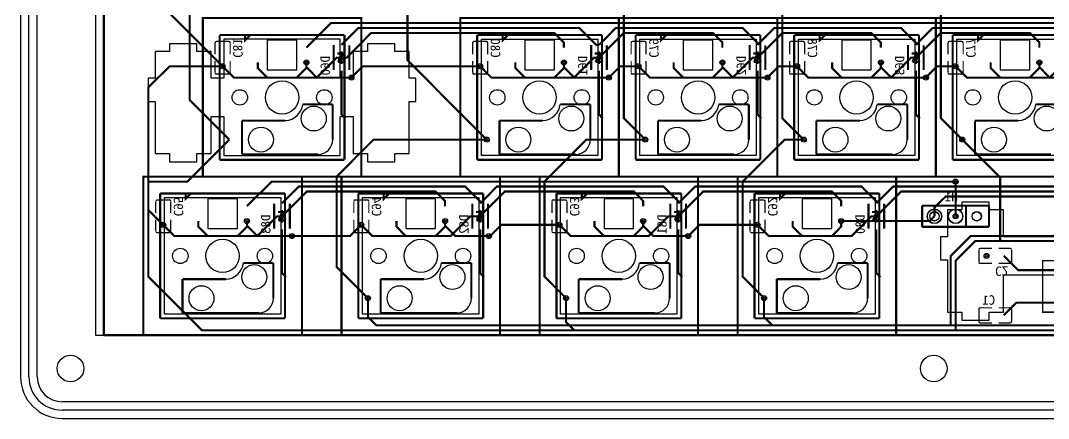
# Model space of a CAD drawing. Extents: x -401 to 1070, y -422 to 1263.
# Drawn here: x -400.8 to -277.2, y 690.7 to 738.5 of the extents above; entities that cross this region are included whole.
import ezdxf

# ---------------------------------------------------------------- set-up
doc = ezdxf.new("R2010")
doc.units = 0
doc.header["$MEASUREMENT"] = 0
for name, color, linetype, true_color in [('BoardOutLine', 6, 'Continuous', 0xff00ff), ('BottomLayer', 5, 'Continuous', 0x0000ff), ('BottomPasteMaskLayer', 7, 'Continuous', 0x800000), ('BottomSilkLayer', 7, 'Continuous', 0x66cc33), ('BottomSolderMaskLayer', 7, 'Continuous', 0xaa00ff), ('Document', 7, 'Continuous', 0xffffff), ('Hole', 7, 'Continuous', 0x222222), ('Multi-Layer', 7, 'Continuous', 0xc0c0c0), ('TopLayer', 1, 'Continuous', 0xff0000), ('TopSilkLayer', 7, 'Continuous', 0xffcc00), ('TopSolderMaskLayer', 7, 'Continuous', 0x800080)]:
    doc.layers.add(name, color=color, linetype=linetype, true_color=true_color)

msp = doc.modelspace()

# ---------------------------------------------------------------- linework, layer by layer
at = {"linetype": 'Continuous'}
for p, q in [((-400.81, 820), (-400.81, 695.69)), ((-400.81, 820), (-400.81, 695.69)), ((-400.81, 820), (-400.81, 695.69)), ((-400.81, 820), (-400.81, 695.69)), ((-400.81, 820), (-400.81, 695.69)), ((-399.81, 695.69), (-399.81, 820)), ((-391.81, 700.7), (-390.81, 700.7)), ((-81, 691.69), (-395.81, 691.69)), ((-395.81, 690.69), (-81, 690.69)), ((-395.81, 690.69), (-81, 690.69)), ((-395.81, 690.69), (-81, 690.69)), ((-395.81, 690.69), (-81, 690.69)), ((-395.81, 690.69), (-81, 690.69))]:
    msp.add_line(p, q, dxfattribs=at)
at = {"color": 0}
for p, q in [((-398.81, 695.69), (-398.81, 820)), ((-390.81, 757.85), (-390.81, 719.75)), ((-390.81, 757.85), (-390.81, 719.75)), ((-390.81, 757.85), (-390.81, 719.75)), ((-379.63, 735.72), (-382.92, 735.72)), ((-382.92, 735.72), (-382.92, 734.8)), ((-379.63, 734.8), (-379.63, 735.72)), ((-376.37, 736.27), (-376.37, 731.57)), ((-362.38, 736.27), (-376.37, 736.27)), ((-362.38, 731.57), (-362.38, 736.27)), ((-355.83, 735.72), (-359.12, 735.72)), ((-359.12, 735.72), (-359.12, 734.8)), ((-355.83, 734.8), (-355.83, 735.72)), ((-345.41, 736.27), (-331.42, 736.27)), ((-345.41, 722.28), (-345.41, 736.27)), ((-331.42, 736.27), (-331.42, 722.28)), ((-326.36, 736.27), (-312.37, 736.27)), ((-326.36, 722.28), (-326.36, 736.27)), ((-312.37, 736.27), (-312.37, 722.28)), ((-307.31, 736.27), (-293.32, 736.27)), ((-307.31, 722.28), (-307.31, 736.27)), ((-293.32, 736.27), (-293.32, 722.28)), ((-288.26, 736.27), (-274.27, 736.27)), ((-288.26, 722.28), (-288.26, 736.27)), ((-382.92, 734.8), (-384.64, 734.8)), ((-384.64, 734.8), (-384.64, 731.57)), ((-377.9, 734.8), (-379.63, 734.8)), ((-377.9, 731.57), (-377.9, 734.8)), ((-359.12, 734.8), (-360.84, 734.8)), ((-360.84, 734.8), (-360.84, 731.57)), ((-354.1, 734.8), (-355.83, 734.8)), ((-354.1, 731.57), (-354.1, 734.8)), ((-384.64, 731.57), (-385.47, 731.57)), ((-385.47, 731.57), (-385.47, 728.78)), ((-376.37, 731.57), (-377.9, 731.57)), ((-360.84, 731.57), (-362.38, 731.57)), ((-353.28, 731.57), (-354.1, 731.57)), ((-353.28, 728.78), (-353.28, 731.57)), ((-385.47, 728.78), (-384.64, 728.78)), ((-384.64, 728.78), (-384.64, 722.51)), ((-354.1, 722.51), (-354.1, 728.78)), ((-354.1, 728.78), (-353.28, 728.78)), ((-377.9, 722.51), (-377.9, 726.98)), ((-377.9, 726.98), (-376.37, 726.98)), ((-376.37, 726.98), (-376.37, 722.28)), ((-362.38, 722.28), (-362.38, 726.98)), ((-362.38, 726.98), (-360.84, 726.98)), ((-360.84, 726.98), (-360.84, 722.51)), ((-384.64, 722.51), (-382.92, 722.51)), ((-382.92, 722.51), (-382.92, 721.53)), ((-379.63, 721.53), (-379.63, 722.51)), ((-379.63, 722.51), (-377.9, 722.51)), ((-376.37, 722.28), (-362.38, 722.28)), ((-360.84, 722.51), (-359.12, 722.51)), ((-359.12, 722.51), (-359.12, 721.53)), ((-355.83, 721.53), (-355.83, 722.51)), ((-355.83, 722.51), (-354.1, 722.51)), ((-331.42, 722.28), (-345.41, 722.28)), ((-312.37, 722.28), (-326.36, 722.28)), ((-293.32, 722.28), (-307.31, 722.28)), ((-274.27, 722.28), (-288.26, 722.28)), ((-382.92, 721.53), (-379.63, 721.53)), ((-359.12, 721.53), (-355.83, 721.53)), ((-390.81, 719.75), (-390.8, 719.75)), ((-390.81, 719.75), (-390.8, 719.75)), ((-390.81, 719.75), (-390.8, 719.75)), ((-390.8, 719.75), (-390.8, 700.7)), ((-390.8, 719.75), (-390.8, 700.7)), ((-390.8, 719.75), (-390.8, 700.7)), ((-383.51, 717.22), (-369.52, 717.22)), ((-383.51, 703.23), (-383.51, 717.22)), ((-369.52, 717.22), (-369.52, 703.23)), ((-359.7, 717.22), (-345.71, 717.22)), ((-359.7, 703.23), (-359.7, 717.22)), ((-345.71, 717.22), (-345.71, 703.23)), ((-335.89, 717.22), (-321.9, 717.22)), ((-335.89, 703.23), (-335.89, 717.22)), ((-321.9, 717.22), (-321.9, 703.23)), ((-312.07, 717.22), (-298.08, 717.22)), ((-312.07, 703.23), (-312.07, 717.22)), ((-298.08, 717.22), (-298.08, 703.23)), ((-284.38, 716.67), (-287.67, 716.67)), ((-287.67, 716.67), (-287.67, 715.75)), ((-284.38, 715.75), (-284.38, 716.67)), ((-287.67, 715.75), (-289.4, 715.75)), ((-289.4, 715.75), (-289.4, 712.52)), ((-282.66, 715.75), (-284.38, 715.75)), ((-282.66, 712.52), (-282.66, 715.75)), ((-289.4, 712.52), (-290.22, 712.52)), ((-290.22, 712.52), (-290.22, 709.73)), ((-250.16, 712.52), (-282.66, 712.52)), ((-290.22, 709.73), (-289.4, 709.73)), ((-289.4, 709.73), (-289.4, 703.46)), ((-282.66, 703.46), (-282.66, 707.93)), ((-282.66, 707.93), (-250.16, 707.93)), ((-369.52, 703.23), (-383.51, 703.23)), ((-345.71, 703.23), (-359.7, 703.23)), ((-321.9, 703.23), (-335.89, 703.23)), ((-298.08, 703.23), (-312.07, 703.23)), ((-289.4, 703.46), (-287.67, 703.46)), ((-287.67, 703.46), (-287.67, 702.48)), ((-284.38, 702.48), (-284.38, 703.46)), ((-284.38, 703.46), (-282.66, 703.46)), ((-287.67, 702.48), (-284.38, 702.48)), ((-390.8, 700.7), (-86, 700.7)), ((-390.8, 700.7), (-86, 700.7)), ((-390.8, 700.7), (-86, 700.7)), ((-81, 692.69), (-395.81, 692.69))]:
    msp.add_line(p, q, dxfattribs=at)
for p, q in [((-391.81, 815), (-391.81, 700.7)), ((-390.81, 700.7), (-86.01, 700.7))]:
    msp.add_line(p, q)
at = {"linetype": 'Continuous'}
for centre in [(-394.81, 696.69), (-394.81, 696.69), (-394.81, 696.69), (-394.81, 696.69), (-394.81, 696.69), (-394.81, 696.69), (-394.81, 696.69), (-291.04, 696.69), (-291.04, 696.69), (-291.04, 696.69), (-291.04, 696.69), (-291.04, 696.69), (-291.04, 696.69), (-291.04, 696.69)]:
    msp.add_circle(centre, 1.6, dxfattribs=at)
for radius in [5, 5, 5, 5, 5, 4, 3]:
    msp.add_arc((-395.81, 695.69), radius, 180, 270, dxfattribs=at)
at = {"layer": 'BoardOutLine', "const_width": 0.254}
for points in [[(-390.8, 815), (-390.8, 815), (-390.8, 700.7)], [(-390.8, 700.7), (-390.8, 700.7), (-86, 700.7)]]:
    msp.add_lwpolyline(points, dxfattribs=at)
at = {"layer": 'BottomLayer', "const_width": 0.254}
for points in [[(-380.49, 743.24), (-380.49, 728.95), (-375.72, 724.19)], [(-366.45, 735.24), (-363.49, 738.2), (-105.64, 738.2), (-105.64, 731.06)], [(-362.23, 735.58), (-360.21, 737.61), (-333.65, 737.61), (-331.63, 735.58), (-331.27, 735.58)], [(-331.27, 735.58), (-329.25, 737.61), (-314.01, 737.61), (-312.22, 735.82), (-312.22, 735.58)], [(-312.22, 735.58), (-310.2, 737.61), (-294.96, 737.61), (-293.17, 735.82), (-293.17, 735.58)], [(-293.17, 735.58), (-291.15, 737.61), (-275.91, 737.61), (-274.12, 735.82), (-274.12, 735.58)], [(-372.29, 733.46), (-372.29, 732.79), (-371.16, 731.65), (-365.21, 731.65), (-362.82, 734.03), (-361.63, 734.03), (-358.66, 737.01), (-336.63, 737.01), (-335.5, 735.87), (-335.5, 735.24)], [(-341.34, 733.46), (-341.34, 732.79), (-340.2, 731.65), (-334.25, 731.65), (-331.87, 734.03), (-331.27, 734.03), (-328.29, 737.01), (-317.58, 737.01), (-316.44, 735.87), (-316.44, 735.24)], [(-322.29, 733.46), (-322.29, 732.79), (-321.15, 731.65), (-315.2, 731.65), (-312.82, 734.03), (-312.22, 734.03), (-309.24, 737.01), (-298.53, 737.01), (-297.39, 735.87), (-297.39, 735.24)], [(-303.24, 733.46), (-303.24, 732.79), (-302.1, 731.65), (-296.15, 731.65), (-293.77, 734.03), (-293.17, 734.03), (-290.19, 737.01), (-279.48, 737.01), (-278.34, 735.87), (-278.34, 735.24)], [(-284.19, 733.46), (-284.19, 732.79), (-283.05, 731.65), (-277.1, 731.65), (-274.72, 734.03), (-274.12, 734.03), (-271.14, 737.01), (-260.43, 737.01), (-259.29, 735.87), (-259.29, 735.24)], [(-345.56, 733), (-359.69, 733), (-361.04, 731.65)], [(-326.51, 733), (-328.73, 733), (-330.08, 731.65)], [(-307.46, 733), (-309.68, 733), (-311.03, 731.65)], [(-288.41, 733), (-290.63, 733), (-291.98, 731.65)], [(-361.75, 726.73), (-362.23, 727.21), (-362.23, 732.48)], [(-330.8, 726.73), (-331.27, 727.21), (-331.27, 732.48)], [(-311.75, 726.73), (-312.22, 727.21), (-312.22, 732.48)], [(-292.69, 726.73), (-293.17, 727.21), (-293.17, 732.48)], [(-375.72, 724.19), (-380.76, 719.15), (-385.45, 719.15), (-385.45, 707.72), (-382.87, 705.14)], [(-373.6, 716.19), (-370.63, 719.15), (-288.41, 719.15)], [(-379.44, 714.41), (-379.44, 713.74), (-378.3, 712.6), (-372.35, 712.6), (-369.97, 714.98), (-369.37, 714.98), (-366.4, 717.96), (-350.92, 717.96), (-349.78, 716.82), (-349.78, 716.19)], [(-369.37, 716.53), (-367.35, 718.56), (-347.35, 718.56), (-345.56, 716.77), (-345.56, 716.53)], [(-355.62, 714.41), (-355.62, 713.74), (-354.49, 712.6), (-349.13, 712.6), (-346.75, 714.98), (-345.56, 714.98), (-342.58, 717.96), (-327.1, 717.96), (-325.97, 716.82), (-325.97, 716.19)], [(-345.56, 716.53), (-343.54, 718.56), (-323.53, 718.56), (-321.75, 716.77), (-321.75, 716.53)], [(-331.81, 714.41), (-331.81, 713.74), (-330.68, 712.6), (-325.32, 712.6), (-322.94, 714.98), (-321.75, 714.98), (-318.77, 717.96), (-303.29, 717.96), (-302.16, 716.82), (-302.16, 716.19)], [(-321.75, 716.53), (-319.72, 718.56), (-299.72, 718.56), (-297.93, 716.77), (-297.93, 716.53)], [(-308, 714.41), (-308, 713.74), (-306.86, 712.6), (-300.91, 712.6), (-298.53, 714.98), (-297.93, 714.98), (-294.96, 717.96), (-241.38, 717.96), (-240.24, 716.82), (-240.24, 716.19)], [(-297.93, 716.53), (-295.91, 718.56), (-237.81, 718.56), (-236.02, 716.77), (-236.02, 716.53)], [(-290.95, 714.98), (-290.95, 716.02), (-289.6, 717.36), (-253.72, 717.36), (-250.31, 713.95)], [(-368.9, 707.68), (-369.37, 708.16), (-369.37, 713.43)], [(-359.85, 713.95), (-361.2, 712.6), (-368.18, 712.6)], [(-345.08, 707.68), (-345.56, 708.16), (-345.56, 713.43)], [(-336.03, 713.95), (-343.02, 713.95), (-344.37, 712.6)], [(-321.27, 707.68), (-321.75, 708.16), (-321.75, 713.43)], [(-312.22, 713.95), (-319.2, 713.95), (-320.56, 712.6)], [(-297.46, 707.68), (-297.93, 708.16), (-297.93, 713.43)], [(-210.64, 705.04), (-210.64, 703.45), (-211.61, 702.48), (-269.36, 702.48), (-269.36, 706.05), (-275.31, 712.01), (-286.03, 712.01), (-288.41, 709.63), (-288.41, 701.29), (-379.02, 701.29), (-382.87, 705.14)], [(-211.43, 705.04), (-211.43, 703.86), (-212.21, 703.08), (-268.76, 703.08), (-268.76, 706.65), (-274.72, 712.6), (-286.62, 712.6), (-289, 710.22), (-289, 701.89), (-358.06, 701.89), (-359.05, 702.88), (-359.05, 705.14)], [(-282.62, 710.22), (-280.89, 708.5), (-276.19, 708.5)], [(-282.62, 703.08), (-281.1, 704.6), (-276.19, 704.6)]]:
    msp.add_lwpolyline(points, dxfattribs=at)
at = {"layer": 'BottomLayer'}
msp.add_circle((-288.41, 714.98), 0.85, dxfattribs=at)
at = {"layer": 'BottomPasteMaskLayer'}
msp.add_circle((-288.41, 714.98), 0.85, dxfattribs=at)
at = {"layer": 'BottomSilkLayer'}
for points, const_width in [([(-373.82, 736.76), (-373.18, 736.76), (-373.82, 736.13), (-373.82, 736.76)], 0.254), ([(-342.86, 736.76), (-342.23, 736.76), (-342.86, 736.13), (-342.86, 736.76)], 0.254), ([(-323.81, 736.76), (-323.18, 736.76), (-323.81, 736.13), (-323.81, 736.76)], 0.254), ([(-304.76, 736.76), (-304.12, 736.76), (-304.76, 736.13), (-304.76, 736.76)], 0.254), ([(-285.71, 736.76), (-285.07, 736.76), (-285.71, 736.13), (-285.71, 736.76)], 0.254), ([(-380.96, 717.71), (-380.33, 717.71), (-380.96, 717.08), (-380.96, 717.71)], 0.254), ([(-357.15, 717.71), (-356.51, 717.71), (-357.15, 717.08), (-357.15, 717.71)], 0.254), ([(-333.34, 717.71), (-332.7, 717.71), (-333.34, 717.08), (-333.34, 717.71)], 0.254), ([(-309.52, 717.71), (-308.89, 717.71), (-309.52, 717.08), (-309.52, 717.71)], 0.254), ([(-274.8, 703.45), (-274.44, 703.45), (-274.44, 709.64), (-277.94, 709.64), (-277.94, 703.45), (-274.8, 703.45)], 0.18)]:
    msp.add_lwpolyline(points, close=True, dxfattribs=dict(at, const_width=const_width))
for points, const_width in [([(-377.42, 734.43), (-377.42, 734.43), (-377.42, 735.84)], 0.152), ([(-377.27, 736), (-377.27, 736), (-375.77, 736)], 0.152), ([(-375.61, 735.84), (-375.61, 735.84), (-375.61, 734.43)], 0.152), ([(-363.18, 735.55), (-363.18, 735.55), (-363.18, 732.55)], 0.254), ([(-361.3, 735.54), (-361.3, 735.54), (-361.3, 732.54)], 0.254), ([(-346.46, 734.43), (-346.46, 734.43), (-346.46, 735.84)], 0.152), ([(-346.31, 736), (-346.31, 736), (-344.81, 736)], 0.152), ([(-344.66, 735.84), (-344.66, 735.84), (-344.66, 734.43)], 0.152), ([(-332.22, 735.55), (-332.22, 735.55), (-332.22, 732.55)], 0.254), ([(-330.34, 735.54), (-330.34, 735.54), (-330.34, 732.54)], 0.254), ([(-327.41, 734.43), (-327.41, 734.43), (-327.41, 735.84)], 0.152), ([(-327.26, 736), (-327.26, 736), (-325.76, 736)], 0.152), ([(-325.61, 735.84), (-325.61, 735.84), (-325.61, 734.43)], 0.152), ([(-313.17, 735.55), (-313.17, 735.55), (-313.17, 732.55)], 0.254), ([(-311.29, 735.54), (-311.29, 735.54), (-311.29, 732.54)], 0.254), ([(-308.36, 734.43), (-308.36, 734.43), (-308.36, 735.84)], 0.152), ([(-308.21, 736), (-308.21, 736), (-306.71, 736)], 0.152), ([(-306.55, 735.84), (-306.55, 735.84), (-306.55, 734.43)], 0.152), ([(-294.12, 735.55), (-294.12, 735.55), (-294.12, 732.55)], 0.254), ([(-292.24, 735.54), (-292.24, 735.54), (-292.24, 732.54)], 0.254), ([(-289.31, 734.43), (-289.31, 734.43), (-289.31, 735.84)], 0.152), ([(-289.16, 736), (-289.16, 736), (-287.66, 736)], 0.152), ([(-287.5, 735.84), (-287.5, 735.84), (-287.5, 734.43)], 0.152), ([(-362.74, 734.54), (-362.74, 734.54), (-361.72, 734.54)], 0.254), ([(-362.23, 734.54), (-362.23, 734.54), (-362.63, 733.53)], 0.254), ([(-362.23, 734.8), (-362.23, 734.8), (-362.23, 733.27)], 0.254), ([(-361.82, 733.53), (-361.82, 733.53), (-362.23, 734.54)], 0.254), ([(-331.78, 734.54), (-331.78, 734.54), (-330.76, 734.54)], 0.254), ([(-331.27, 734.54), (-331.27, 734.54), (-331.68, 733.53)], 0.254), ([(-331.27, 734.8), (-331.27, 734.8), (-331.27, 733.27)], 0.254), ([(-330.87, 733.53), (-330.87, 733.53), (-331.27, 734.54)], 0.254), ([(-312.73, 734.54), (-312.73, 734.54), (-311.71, 734.54)], 0.254), ([(-312.22, 734.54), (-312.22, 734.54), (-312.63, 733.53)], 0.254), ([(-312.22, 734.8), (-312.22, 734.8), (-312.22, 733.27)], 0.254), ([(-311.81, 733.53), (-311.81, 733.53), (-312.22, 734.54)], 0.254), ([(-293.68, 734.54), (-293.68, 734.54), (-292.66, 734.54)], 0.254), ([(-293.17, 734.54), (-293.17, 734.54), (-293.58, 733.53)], 0.254), ([(-293.17, 734.8), (-293.17, 734.8), (-293.17, 733.27)], 0.254), ([(-292.76, 733.53), (-292.76, 733.53), (-293.17, 734.54)], 0.254), ([(-377.42, 733.63), (-377.42, 733.63), (-377.42, 732.22)], 0.152), ([(-375.61, 732.22), (-375.61, 732.22), (-375.61, 733.63)], 0.152), ([(-362.63, 733.53), (-362.63, 733.53), (-361.82, 733.53)], 0.254), ([(-346.46, 733.63), (-346.46, 733.63), (-346.46, 732.22)], 0.152), ([(-344.66, 732.22), (-344.66, 732.22), (-344.66, 733.63)], 0.152), ([(-331.68, 733.53), (-331.68, 733.53), (-330.87, 733.53)], 0.254), ([(-327.41, 733.63), (-327.41, 733.63), (-327.41, 732.22)], 0.152), ([(-325.61, 732.22), (-325.61, 732.22), (-325.61, 733.63)], 0.152), ([(-312.63, 733.53), (-312.63, 733.53), (-311.81, 733.53)], 0.254), ([(-308.36, 733.63), (-308.36, 733.63), (-308.36, 732.22)], 0.152), ([(-306.55, 732.22), (-306.55, 732.22), (-306.55, 733.63)], 0.152), ([(-293.58, 733.53), (-293.58, 733.53), (-292.76, 733.53)], 0.254), ([(-289.31, 733.63), (-289.31, 733.63), (-289.31, 732.22)], 0.152), ([(-287.5, 732.22), (-287.5, 732.22), (-287.5, 733.63)], 0.152), ([(-377.27, 732.07), (-377.27, 732.07), (-375.77, 732.07)], 0.152), ([(-346.31, 732.07), (-346.31, 732.07), (-344.81, 732.07)], 0.152), ([(-327.26, 732.07), (-327.26, 732.07), (-325.76, 732.07)], 0.152), ([(-308.21, 732.07), (-308.21, 732.07), (-306.71, 732.07)], 0.152), ([(-289.16, 732.07), (-289.16, 732.07), (-287.66, 732.07)], 0.152), ([(-384.56, 715.38), (-384.56, 715.38), (-384.56, 716.79)], 0.152), ([(-384.41, 716.95), (-384.41, 716.95), (-382.91, 716.95)], 0.152), ([(-382.76, 716.79), (-382.76, 716.79), (-382.76, 715.38)], 0.152), ([(-360.75, 715.38), (-360.75, 715.38), (-360.75, 716.79)], 0.152), ([(-360.6, 716.95), (-360.6, 716.95), (-359.1, 716.95)], 0.152), ([(-358.94, 716.79), (-358.94, 716.79), (-358.94, 715.38)], 0.152), ([(-336.94, 715.38), (-336.94, 715.38), (-336.94, 716.79)], 0.152), ([(-336.79, 716.95), (-336.79, 716.95), (-335.28, 716.95)], 0.152), ([(-335.13, 716.79), (-335.13, 716.79), (-335.13, 715.38)], 0.152), ([(-313.12, 715.38), (-313.12, 715.38), (-313.12, 716.79)], 0.152), ([(-312.97, 716.95), (-312.97, 716.95), (-311.47, 716.95)], 0.152), ([(-311.32, 716.79), (-311.32, 716.79), (-311.32, 715.38)], 0.152), ([(-370.32, 716.5), (-370.32, 716.5), (-370.32, 713.5)], 0.254), ([(-369.88, 715.49), (-369.88, 715.49), (-368.86, 715.49)], 0.254), ([(-369.37, 715.49), (-369.37, 715.49), (-369.78, 714.48)], 0.254), ([(-369.37, 715.75), (-369.37, 715.75), (-369.37, 714.22)], 0.254), ([(-368.97, 714.48), (-368.97, 714.48), (-369.37, 715.49)], 0.254), ([(-368.44, 716.49), (-368.44, 716.49), (-368.44, 713.49)], 0.254), ([(-346.51, 716.5), (-346.51, 716.5), (-346.51, 713.5)], 0.254), ([(-346.07, 715.49), (-346.07, 715.49), (-345.05, 715.49)], 0.254), ([(-345.56, 715.49), (-345.56, 715.49), (-345.97, 714.48)], 0.254), ([(-345.56, 715.75), (-345.56, 715.75), (-345.56, 714.22)], 0.254), ([(-345.15, 714.48), (-345.15, 714.48), (-345.56, 715.49)], 0.254), ([(-344.63, 716.49), (-344.63, 716.49), (-344.63, 713.49)], 0.254), ([(-322.69, 716.5), (-322.69, 716.5), (-322.69, 713.5)], 0.254), ([(-322.25, 715.49), (-322.25, 715.49), (-321.24, 715.49)], 0.254), ([(-321.75, 715.49), (-321.75, 715.49), (-322.15, 714.48)], 0.254), ([(-321.75, 715.75), (-321.75, 715.75), (-321.75, 714.22)], 0.254), ([(-321.34, 714.48), (-321.34, 714.48), (-321.75, 715.49)], 0.254), ([(-320.81, 716.49), (-320.81, 716.49), (-320.81, 713.49)], 0.254), ([(-298.88, 716.5), (-298.88, 716.5), (-298.88, 713.5)], 0.254), ([(-298.44, 715.49), (-298.44, 715.49), (-297.43, 715.49)], 0.254), ([(-297.93, 715.49), (-297.93, 715.49), (-298.34, 714.48)], 0.254), ([(-297.93, 715.75), (-297.93, 715.75), (-297.93, 714.22)], 0.254), ([(-297.53, 714.48), (-297.53, 714.48), (-297.93, 715.49)], 0.254), ([(-297, 716.49), (-297, 716.49), (-297, 713.49)], 0.254), ([(-292.43, 716.25), (-292.43, 716.25), (-292.43, 713.71)], 0.254), ([(-284.39, 716.25), (-284.39, 716.25), (-292.43, 716.25)], 0.254), ([(-287.16, 716.25), (-287.16, 716.25), (-287.16, 713.71)], 0.254), ([(-284.39, 716.25), (-284.39, 716.25), (-284.39, 713.71)], 0.254), ([(-384.56, 714.58), (-384.56, 714.58), (-384.56, 713.17)], 0.152), ([(-382.76, 713.17), (-382.76, 713.17), (-382.76, 714.58)], 0.152), ([(-369.78, 714.48), (-369.78, 714.48), (-368.97, 714.48)], 0.254), ([(-360.75, 714.58), (-360.75, 714.58), (-360.75, 713.17)], 0.152), ([(-358.94, 713.17), (-358.94, 713.17), (-358.94, 714.58)], 0.152), ([(-345.97, 714.48), (-345.97, 714.48), (-345.15, 714.48)], 0.254), ([(-336.94, 714.58), (-336.94, 714.58), (-336.94, 713.17)], 0.152), ([(-335.13, 713.17), (-335.13, 713.17), (-335.13, 714.58)], 0.152), ([(-322.15, 714.48), (-322.15, 714.48), (-321.34, 714.48)], 0.254), ([(-313.12, 714.58), (-313.12, 714.58), (-313.12, 713.17)], 0.152), ([(-311.32, 713.17), (-311.32, 713.17), (-311.32, 714.58)], 0.152), ([(-298.34, 714.48), (-298.34, 714.48), (-297.53, 714.48)], 0.254), ([(-384.41, 713.02), (-384.41, 713.02), (-382.91, 713.02)], 0.152), ([(-360.6, 713.02), (-360.6, 713.02), (-359.1, 713.02)], 0.152), ([(-336.79, 713.02), (-336.79, 713.02), (-335.28, 713.02)], 0.152), ([(-312.97, 713.02), (-312.97, 713.02), (-311.47, 713.02)], 0.152), ([(-284.39, 713.71), (-284.39, 713.71), (-292.43, 713.71)], 0.254), ([(-285.61, 710.97), (-285.61, 710.97), (-285.61, 709.47)], 0.152), ([(-284.05, 711.12), (-284.05, 711.12), (-285.46, 711.12)], 0.152), ([(-283.24, 711.12), (-283.24, 711.12), (-281.83, 711.12)], 0.152), ([(-281.68, 710.97), (-281.68, 710.97), (-281.68, 709.47)], 0.152), ([(-285.46, 709.32), (-285.46, 709.32), (-284.05, 709.32)], 0.152), ([(-281.83, 709.32), (-281.83, 709.32), (-283.24, 709.32)], 0.152), ([(-285.61, 702.33), (-285.61, 702.33), (-285.61, 703.83)], 0.152), ([(-285.46, 703.98), (-285.46, 703.98), (-284.05, 703.98)], 0.152), ([(-281.83, 703.98), (-281.83, 703.98), (-283.24, 703.98)], 0.152), ([(-281.68, 702.33), (-281.68, 702.33), (-281.68, 703.83)], 0.152), ([(-284.05, 702.17), (-284.05, 702.17), (-285.46, 702.17)], 0.152), ([(-283.24, 702.17), (-283.24, 702.17), (-281.83, 702.17)], 0.152)]:
    msp.add_lwpolyline(points, dxfattribs=dict(at, const_width=const_width))
for centre, start, end in [((-377.27, 735.84), 90, 180), ((-375.77, 735.84), 0, 90), ((-346.31, 735.84), 90, 180), ((-344.81, 735.84), 0, 90), ((-327.26, 735.84), 90, 180), ((-325.76, 735.84), 0, 90), ((-308.21, 735.84), 90, 180), ((-306.71, 735.84), 0, 90), ((-289.16, 735.84), 90, 180), ((-287.66, 735.84), 0, 90), ((-377.27, 732.22), 180, 270), ((-375.77, 732.22), 270, 360), ((-346.31, 732.22), 180, 270), ((-344.81, 732.22), 270, 360), ((-327.26, 732.22), 180, 270), ((-325.76, 732.22), 270, 360), ((-308.21, 732.22), 180, 270), ((-306.71, 732.22), 270, 360), ((-289.16, 732.22), 180, 270), ((-287.66, 732.22), 270, 360), ((-384.41, 716.79), 90, 180), ((-382.91, 716.79), 360, 90), ((-360.6, 716.79), 90, 180), ((-359.1, 716.79), 360, 90), ((-336.79, 716.79), 90, 180), ((-335.28, 716.79), 360, 90), ((-312.97, 716.79), 90, 180), ((-311.47, 716.79), 360, 90), ((-384.41, 713.17), 180, 270), ((-382.91, 713.17), 270, 360), ((-360.6, 713.17), 180, 270), ((-359.1, 713.17), 270, 360), ((-336.79, 713.17), 180, 270), ((-335.28, 713.17), 270, 360), ((-312.97, 713.17), 180, 270), ((-311.47, 713.17), 270, 360), ((-285.46, 710.97), 90, 180), ((-281.83, 710.97), 360, 90), ((-285.46, 709.47), 180, 270), ((-281.83, 709.47), 270, 0), ((-285.46, 703.83), 90, 180), ((-281.83, 703.83), 0, 90), ((-285.46, 702.33), 180, 270), ((-281.83, 702.33), 270, 360)]:
    msp.add_arc(centre, 0.152, start, end, dxfattribs=at)
at = {"layer": 'BottomSolderMaskLayer'}
for centre, radius in [((-290.95, 714.98), 0.875), ((-290.95, 714.98), 0.566), ((-288.41, 714.98), 0.875), ((-285.87, 714.98), 0.566)]:
    msp.add_circle(centre, radius, dxfattribs=at)
at = {"layer": 'Document', "const_width": 0.254}
for points in [[(-359.85, 719.75), (-378.9, 719.75), (-378.9, 738.8), (-359.85, 738.8)], [(-359.85, 738.8), (-359.85, 738.8), (-359.85, 719.75)], [(-328.89, 719.75), (-347.94, 719.75), (-347.94, 738.8), (-328.89, 738.8)], [(-328.89, 738.8), (-328.89, 738.8), (-328.89, 719.75)], [(-309.84, 719.75), (-328.89, 719.75), (-328.89, 738.8), (-309.84, 738.8)], [(-309.84, 738.8), (-309.84, 738.8), (-309.84, 719.75)], [(-290.79, 719.75), (-309.84, 719.75), (-309.84, 738.8), (-290.79, 738.8)], [(-290.79, 738.8), (-290.79, 738.8), (-290.79, 719.75)], [(-271.74, 719.75), (-290.79, 719.75), (-290.79, 738.8), (-271.74, 738.8)], [(-366.88, 728.43), (-366.88, 728.43), (-363.28, 728.43)], [(-363.28, 728.43), (-363.28, 728.43), (-363.28, 724.19)], [(-335.93, 728.43), (-335.93, 728.43), (-332.32, 728.43)], [(-332.32, 728.43), (-332.32, 728.43), (-332.32, 724.19)], [(-316.88, 728.43), (-316.88, 728.43), (-313.27, 728.43)], [(-313.27, 728.43), (-313.27, 728.43), (-313.27, 724.19)], [(-297.83, 728.43), (-297.83, 728.43), (-294.22, 728.43)], [(-294.22, 728.43), (-294.22, 728.43), (-294.22, 724.19)], [(-278.78, 728.43), (-278.78, 728.43), (-275.17, 728.43)], [(-374.2, 726.48), (-374.2, 726.48), (-374.2, 722.41)], [(-374.2, 726.48), (-374.2, 726.48), (-368.97, 726.48)], [(-343.24, 726.48), (-343.24, 726.48), (-343.24, 722.41)], [(-343.24, 726.48), (-343.24, 726.48), (-338.01, 726.48)], [(-324.19, 726.48), (-324.19, 726.48), (-324.19, 722.41)], [(-324.19, 726.48), (-324.19, 726.48), (-318.96, 726.48)], [(-305.14, 726.48), (-305.14, 726.48), (-305.14, 722.41)], [(-305.14, 726.48), (-305.14, 726.48), (-299.91, 726.48)], [(-286.09, 726.48), (-286.09, 726.48), (-286.09, 722.41)], [(-286.09, 726.48), (-286.09, 726.48), (-280.86, 726.48)], [(-365.05, 722.41), (-365.05, 722.41), (-374.2, 722.41)], [(-334.1, 722.41), (-334.1, 722.41), (-343.24, 722.41)], [(-315.05, 722.41), (-315.05, 722.41), (-324.19, 722.41)], [(-296, 722.41), (-296, 722.41), (-305.14, 722.41)], [(-276.95, 722.41), (-276.95, 722.41), (-286.09, 722.41)], [(-366.99, 700.7), (-386.04, 700.7), (-386.04, 719.75), (-366.99, 719.75)], [(-366.99, 719.75), (-366.99, 719.75), (-366.99, 700.7)], [(-343.18, 700.7), (-362.23, 700.7), (-362.23, 719.75), (-343.18, 719.75)], [(-343.18, 719.75), (-343.18, 719.75), (-343.18, 700.7)], [(-319.37, 700.7), (-338.42, 700.7), (-338.42, 719.75), (-319.37, 719.75)], [(-319.37, 719.75), (-319.37, 719.75), (-319.37, 700.7)], [(-295.55, 700.7), (-314.6, 700.7), (-314.6, 719.75), (-295.55, 719.75)], [(-295.55, 719.75), (-295.55, 719.75), (-295.55, 700.7)], [(-374.03, 709.38), (-374.03, 709.38), (-370.42, 709.38)], [(-370.42, 709.38), (-370.42, 709.38), (-370.42, 705.14)], [(-350.21, 709.38), (-350.21, 709.38), (-346.61, 709.38)], [(-346.61, 709.38), (-346.61, 709.38), (-346.61, 705.14)], [(-326.4, 709.38), (-326.4, 709.38), (-322.79, 709.38)], [(-322.79, 709.38), (-322.79, 709.38), (-322.79, 705.14)], [(-302.59, 709.38), (-302.59, 709.38), (-298.98, 709.38)], [(-298.98, 709.38), (-298.98, 709.38), (-298.98, 705.14)], [(-381.34, 707.43), (-381.34, 707.43), (-381.34, 703.36)], [(-381.34, 707.43), (-381.34, 707.43), (-376.11, 707.43)], [(-357.53, 707.43), (-357.53, 707.43), (-357.53, 703.36)], [(-357.53, 707.43), (-357.53, 707.43), (-352.3, 707.43)], [(-333.72, 707.43), (-333.72, 707.43), (-333.72, 703.36)], [(-333.72, 707.43), (-333.72, 707.43), (-328.48, 707.43)], [(-309.9, 707.43), (-309.9, 707.43), (-309.9, 703.36)], [(-309.9, 707.43), (-309.9, 707.43), (-304.67, 707.43)], [(-372.2, 703.36), (-372.2, 703.36), (-381.34, 703.36)], [(-348.39, 703.36), (-348.39, 703.36), (-357.53, 703.36)], [(-324.57, 703.36), (-324.57, 703.36), (-333.72, 703.36)], [(-300.76, 703.36), (-300.76, 703.36), (-309.9, 703.36)]]:
    msp.add_lwpolyline(points, dxfattribs=at)
at = {"layer": 'Document'}
for centre, radius, start, end in [((-369.09, 728.69), 2.22, 273.1216, 353.2761), ((-338.13, 728.69), 2.22, 273.1216, 353.2761), ((-319.08, 728.69), 2.22, 273.1216, 353.2761), ((-300.03, 728.69), 2.22, 273.1216, 353.2761), ((-280.98, 728.69), 2.22, 273.1216, 353.2761), ((-365.05, 724.18), 1.77, 270, 0.2787), ((-334.09, 724.18), 1.77, 270, 0.2787), ((-315.04, 724.18), 1.77, 270, 0.2787), ((-295.99, 724.18), 1.77, 270, 0.2787), ((-376.23, 709.64), 2.22, 273.1216, 353.2761), ((-352.42, 709.64), 2.22, 273.1216, 353.2761), ((-328.6, 709.64), 2.22, 273.1216, 353.2761), ((-304.79, 709.64), 2.22, 273.1216, 353.2761), ((-372.19, 705.13), 1.77, 270, 0.2787), ((-348.38, 705.13), 1.77, 270, 0.2787), ((-324.56, 705.13), 1.77, 270, 0.2787), ((-300.75, 705.13), 1.77, 270, 0.2787)]:
    msp.add_arc(centre, radius, start, end, dxfattribs=at)
at = {"layer": 'Hole'}
for centre in [(-376.52, 733), (-366.45, 733.46), (-345.56, 733), (-335.49, 733.46), (-326.51, 733), (-316.44, 733.46), (-307.46, 733), (-297.39, 733.46), (-288.41, 733), (-278.34, 733.46), (-361.04, 731.65), (-330.08, 731.65), (-311.03, 731.65), (-291.98, 731.65), (-344.77, 724.19), (-325.72, 724.19), (-306.66, 724.19), (-287.61, 724.19), (-288.41, 719.15), (-373.6, 714.41), (-349.78, 714.41), (-325.97, 714.41), (-302.16, 714.41), (-288.41, 714.98), (-383.66, 713.95), (-359.85, 713.95), (-359.85, 713.95), (-336.03, 713.95), (-312.22, 713.95), (-368.18, 712.6), (-344.5, 712.6), (-320.56, 712.6), (-284.68, 710.22), (-359.05, 705.14), (-335.24, 705.14), (-311.43, 705.14)]:
    msp.add_circle(centre, 0.152, dxfattribs=at)
at = {"layer": 'Multi-Layer'}
for points in [[(-367.59, 736.13), (-371.15, 736.13), (-371.15, 732.57), (-367.59, 732.57)], [(-336.64, 736.13), (-340.19, 736.13), (-340.19, 732.57), (-336.64, 732.57)], [(-317.59, 736.13), (-321.14, 736.13), (-321.14, 732.57), (-317.59, 732.57)], [(-298.54, 736.13), (-302.09, 736.13), (-302.09, 732.57), (-298.54, 732.57)], [(-279.49, 736.13), (-283.04, 736.13), (-283.04, 732.57), (-279.49, 732.57)], [(-374.74, 717.08), (-378.29, 717.08), (-378.29, 713.52), (-374.74, 713.52)], [(-350.93, 717.08), (-354.48, 717.08), (-354.48, 713.52), (-350.93, 713.52)], [(-327.11, 717.08), (-330.67, 717.08), (-330.67, 713.52), (-327.11, 713.52)], [(-303.3, 717.08), (-306.86, 717.08), (-306.86, 713.52), (-303.3, 713.52)]]:
    msp.add_lwpolyline(points, close=True, dxfattribs=at)
for centre, radius in [((-376.52, 733), 0.305), ((-366.45, 733.46), 0.305), ((-345.56, 733), 0.305), ((-335.49, 733.46), 0.305), ((-326.51, 733), 0.305), ((-316.44, 733.46), 0.305), ((-307.46, 733), 0.305), ((-297.39, 733.46), 0.305), ((-288.41, 733), 0.305), ((-278.34, 733.46), 0.305), ((-361.04, 731.65), 0.305), ((-330.08, 731.65), 0.305), ((-311.03, 731.65), 0.305), ((-291.98, 731.65), 0.305), ((-369.37, 729.27), 2), ((-338.42, 729.27), 2), ((-319.37, 729.27), 2), ((-300.31, 729.27), 2), ((-281.26, 729.27), 2), ((-374.45, 729.27), 0.925), ((-364.29, 729.27), 0.925), ((-343.5, 729.27), 0.925), ((-333.34, 729.27), 0.925), ((-324.45, 729.27), 0.925), ((-314.29, 729.27), 0.925), ((-305.39, 729.27), 0.925), ((-295.23, 729.27), 0.925), ((-286.34, 729.27), 0.925), ((-365.56, 726.73), 1.5), ((-334.61, 726.73), 1.5), ((-315.56, 726.73), 1.5), ((-296.5, 726.73), 1.5), ((-277.45, 726.73), 1.5), ((-371.91, 724.19), 1.5), ((-340.96, 724.19), 1.5), ((-321.91, 724.19), 1.5), ((-302.85, 724.19), 1.5), ((-283.8, 724.19), 1.5), ((-344.77, 724.19), 0.305), ((-325.72, 724.19), 0.305), ((-306.66, 724.19), 0.305), ((-287.61, 724.19), 0.305), ((-288.41, 719.15), 0.305), ((-290.95, 714.98), 0.85), ((-290.95, 714.98), 0.55), ((-285.87, 714.98), 0.55), ((-383.66, 713.95), 0.305), ((-373.6, 714.41), 0.305), ((-359.85, 713.95), 0.305), ((-359.85, 713.95), 0.305), ((-349.78, 714.41), 0.305), ((-336.03, 713.95), 0.305), ((-325.97, 714.41), 0.305), ((-312.22, 713.95), 0.305), ((-302.16, 714.41), 0.305), ((-288.41, 714.98), 0.305), ((-376.52, 710.22), 2), ((-368.18, 712.6), 0.305), ((-352.7, 710.22), 2), ((-344.5, 712.6), 0.305), ((-328.89, 710.22), 2), ((-320.56, 712.6), 0.305), ((-305.08, 710.22), 2), ((-381.6, 710.22), 0.925), ((-371.44, 710.22), 0.925), ((-357.78, 710.22), 0.925), ((-347.62, 710.22), 0.925), ((-333.97, 710.22), 0.925), ((-323.81, 710.22), 0.925), ((-310.16, 710.22), 0.925), ((-300, 710.22), 0.925), ((-284.68, 710.22), 0.305), ((-372.71, 707.68), 1.5), ((-348.89, 707.68), 1.5), ((-325.08, 707.68), 1.5), ((-301.27, 707.68), 1.5), ((-379.06, 705.14), 1.5), ((-355.24, 705.14), 1.5), ((-331.43, 705.14), 1.5), ((-307.62, 705.14), 1.5), ((-359.05, 705.14), 0.305), ((-335.24, 705.14), 0.305), ((-311.43, 705.14), 0.305)]:
    msp.add_circle(centre, radius, dxfattribs=at)
at = {"layer": 'TopLayer', "const_width": 0.254}
for points in [[(-381.28, 752.05), (-382.31, 752.05), (-384.26, 750.11), (-384.26, 740.74), (-376.52, 733)], [(-354.29, 743.24), (-354.29, 733.72), (-344.77, 724.19)], [(-335.24, 743.24), (-335.24, 739.99), (-328.29, 739.99), (-328.29, 726.77), (-325.72, 724.19)], [(-316.19, 743.24), (-316.19, 739.99), (-309.24, 739.99), (-309.24, 726.77), (-306.66, 724.19)], [(-297.14, 743.24), (-297.14, 739.99), (-290.19, 739.99), (-290.19, 726.77), (-287.61, 724.19)], [(-376.52, 733), (-382.9, 733), (-385.45, 730.46), (-385.45, 715.74), (-383.66, 713.95)], [(-376.52, 733), (-375.16, 731.65), (-367.59, 731.65), (-366.45, 732.79), (-366.45, 733.46)], [(-366.45, 733.46), (-366.45, 732.9), (-365.21, 731.65), (-361.04, 731.65)], [(-345.56, 733), (-344.21, 731.65), (-336.63, 731.65), (-335.49, 732.79), (-335.49, 733.46)], [(-335.49, 733.46), (-335.49, 732.9), (-334.25, 731.65), (-330.08, 731.65)], [(-326.51, 733), (-325.16, 731.65), (-317.58, 731.65), (-316.44, 732.79), (-316.44, 733.46)], [(-316.44, 733.46), (-316.44, 732.9), (-315.2, 731.65), (-311.03, 731.65)], [(-307.46, 733), (-306.11, 731.65), (-298.53, 731.65), (-297.39, 732.79), (-297.39, 733.46)], [(-297.39, 733.46), (-297.39, 732.9), (-296.15, 731.65), (-291.98, 731.65)], [(-288.41, 733), (-287.06, 731.65), (-279.48, 731.65), (-278.34, 732.79), (-278.34, 733.46)], [(-278.34, 733.46), (-278.34, 732.9), (-277.1, 731.65), (-272.93, 731.65)], [(-344.77, 724.19), (-358.38, 724.19), (-362.82, 719.75), (-362.82, 708.91), (-359.05, 705.14)], [(-325.72, 724.19), (-332.78, 724.19), (-337.82, 719.15), (-337.82, 707.72), (-335.24, 705.14)], [(-306.66, 724.19), (-308.97, 724.19), (-314.01, 719.15), (-314.01, 707.72), (-311.43, 705.14)], [(-287.61, 724.19), (-283.05, 719.63), (-283.05, 712.01), (-275.31, 712.01), (-269.36, 706.05), (-269.36, 702.48), (-228.88, 702.48), (-222.33, 709.03)], [(-288.41, 719.15), (-288.41, 719.15), (-288.41, 714.98)], [(-383.66, 713.95), (-382.31, 712.6), (-374.73, 712.6), (-373.6, 713.74), (-373.6, 714.41)], [(-373.6, 714.41), (-373.6, 713.85), (-372.35, 712.6), (-368.18, 712.6)], [(-359.85, 713.95), (-358.5, 712.6), (-350.92, 712.6), (-349.78, 713.74), (-349.78, 714.41)], [(-349.78, 714.41), (-349.78, 713.85), (-348.54, 712.6), (-344.37, 712.6)], [(-336.03, 713.95), (-334.68, 712.6), (-327.1, 712.6), (-325.97, 713.74), (-325.97, 714.41)], [(-325.97, 714.41), (-325.97, 713.85), (-324.72, 712.6), (-320.56, 712.6)], [(-312.22, 713.95), (-310.87, 712.6), (-303.29, 712.6), (-302.16, 713.74), (-302.16, 714.41)], [(-290.95, 714.98), (-291.52, 714.41), (-302.16, 714.41)], [(-311.43, 705.14), (-311.43, 702.88), (-310.44, 701.89), (-228.28, 701.89), (-221.73, 708.43)], [(-335.24, 705.14), (-335.24, 702.28), (-334.25, 701.29), (-227.69, 701.29), (-221.14, 707.84)]]:
    msp.add_lwpolyline(points, dxfattribs=at)
at = {"layer": 'TopSilkLayer', "const_width": 0.254}
for points in [[(-378.9, 736.89), (-378.9, 738.8), (-376.99, 738.8)], [(-361.75, 738.8), (-359.85, 738.8), (-359.85, 736.89)], [(-347.94, 736.89), (-347.94, 738.8), (-346.04, 738.8)], [(-330.8, 738.8), (-328.89, 738.8), (-328.89, 736.89)], [(-328.89, 736.89), (-328.89, 738.8), (-326.99, 738.8)], [(-311.75, 738.8), (-309.84, 738.8), (-309.84, 736.89)], [(-309.84, 736.89), (-309.84, 738.8), (-307.93, 738.8)], [(-292.69, 738.8), (-290.79, 738.8), (-290.79, 736.89)], [(-290.79, 736.89), (-290.79, 738.8), (-288.88, 738.8)], [(-376.87, 721.77), (-376.87, 721.77), (-376.87, 736.77)], [(-376.87, 736.77), (-376.87, 736.77), (-361.87, 736.77)], [(-361.87, 721.77), (-361.87, 721.77), (-361.87, 736.77)], [(-345.92, 721.77), (-345.92, 721.77), (-345.92, 736.77)], [(-345.92, 736.77), (-345.92, 736.77), (-330.92, 736.77)], [(-330.92, 721.77), (-330.92, 721.77), (-330.92, 736.77)], [(-326.87, 721.77), (-326.87, 721.77), (-326.87, 736.77)], [(-326.87, 736.77), (-326.87, 736.77), (-311.87, 736.77)], [(-311.87, 721.77), (-311.87, 721.77), (-311.87, 736.77)], [(-307.81, 721.77), (-307.81, 721.77), (-307.81, 736.77)], [(-307.81, 736.77), (-307.81, 736.77), (-292.81, 736.77)], [(-292.81, 721.77), (-292.81, 721.77), (-292.81, 736.77)], [(-288.76, 721.77), (-288.76, 721.77), (-288.76, 736.77)], [(-288.76, 736.77), (-288.76, 736.77), (-273.76, 736.77)], [(-376.99, 719.75), (-378.9, 719.75), (-378.9, 721.65)], [(-376.87, 721.77), (-376.87, 721.77), (-361.87, 721.77)], [(-359.85, 721.65), (-359.85, 719.75), (-361.75, 719.75)], [(-346.04, 719.75), (-347.94, 719.75), (-347.94, 721.65)], [(-345.92, 721.77), (-345.92, 721.77), (-330.92, 721.77)], [(-328.89, 721.65), (-328.89, 719.75), (-330.8, 719.75)], [(-326.99, 719.75), (-328.89, 719.75), (-328.89, 721.65)], [(-326.87, 721.77), (-326.87, 721.77), (-311.87, 721.77)], [(-309.84, 721.65), (-309.84, 719.75), (-311.75, 719.75)], [(-307.93, 719.75), (-309.84, 719.75), (-309.84, 721.65)], [(-307.81, 721.77), (-307.81, 721.77), (-292.81, 721.77)], [(-290.79, 721.65), (-290.79, 719.75), (-292.69, 719.75)], [(-288.88, 719.75), (-290.79, 719.75), (-290.79, 721.65)], [(-288.76, 721.77), (-288.76, 721.77), (-273.76, 721.77)], [(-386.04, 717.84), (-386.04, 719.75), (-384.14, 719.75)], [(-368.9, 719.75), (-366.99, 719.75), (-366.99, 717.84)], [(-362.23, 717.84), (-362.23, 719.75), (-360.32, 719.75)], [(-345.08, 719.75), (-343.18, 719.75), (-343.18, 717.84)], [(-338.42, 717.84), (-338.42, 719.75), (-336.51, 719.75)], [(-321.27, 719.75), (-319.37, 719.75), (-319.37, 717.84)], [(-314.6, 717.84), (-314.6, 719.75), (-312.7, 719.75)], [(-297.46, 719.75), (-295.55, 719.75), (-295.55, 717.84)], [(-384.02, 702.72), (-384.02, 702.72), (-384.02, 717.72)], [(-384.02, 717.72), (-384.02, 717.72), (-369.02, 717.72)], [(-369.02, 702.72), (-369.02, 702.72), (-369.02, 717.72)], [(-360.2, 702.72), (-360.2, 702.72), (-360.2, 717.72)], [(-360.2, 717.72), (-360.2, 717.72), (-345.2, 717.72)], [(-345.2, 702.72), (-345.2, 702.72), (-345.2, 717.72)], [(-336.39, 702.72), (-336.39, 702.72), (-336.39, 717.72)], [(-336.39, 717.72), (-336.39, 717.72), (-321.39, 717.72)], [(-321.39, 702.72), (-321.39, 702.72), (-321.39, 717.72)], [(-312.58, 702.72), (-312.58, 702.72), (-312.58, 717.72)], [(-312.58, 717.72), (-312.58, 717.72), (-297.58, 717.72)], [(-297.58, 702.72), (-297.58, 702.72), (-297.58, 717.72)], [(-384.14, 700.7), (-386.04, 700.7), (-386.04, 702.6)], [(-384.02, 702.72), (-384.02, 702.72), (-369.02, 702.72)], [(-366.99, 702.6), (-366.99, 700.7), (-368.9, 700.7)], [(-360.32, 700.7), (-362.23, 700.7), (-362.23, 702.6)], [(-360.2, 702.72), (-360.2, 702.72), (-345.2, 702.72)], [(-343.18, 702.6), (-343.18, 700.7), (-345.08, 700.7)], [(-336.51, 700.7), (-338.42, 700.7), (-338.42, 702.6)], [(-336.39, 702.72), (-336.39, 702.72), (-321.39, 702.72)], [(-319.37, 702.6), (-319.37, 700.7), (-321.27, 700.7)], [(-312.7, 700.7), (-314.6, 700.7), (-314.6, 702.6)], [(-312.58, 702.72), (-312.58, 702.72), (-297.58, 702.72)], [(-295.55, 702.6), (-295.55, 700.7), (-297.46, 700.7)]]:
    msp.add_lwpolyline(points, dxfattribs=at)
at = {"layer": 'TopSolderMaskLayer'}
for centre, radius in [((-290.95, 714.98), 0.875), ((-290.95, 714.98), 0.566), ((-285.87, 714.98), 0.566)]:
    msp.add_circle(centre, radius, dxfattribs=at)

# ---------------------------------------------------------------- texts
at = {"layer": 'BottomSilkLayer', "text_generation_flag": 2}
for s, rotation, p in [('C81', 270, (-375.25, 734.03)), ('C80', 270, (-344.29, 734.03)), ('C79', 270, (-325.24, 734.03)), ('C78', 270, (-306.19, 734.03)), ('C77', 270, (-287.14, 734.03)), ('D60', 90, (-363.63, 734.24)), ('D61', 90, (-332.67, 734.24)), ('D62', 90, (-313.62, 734.24)), ('D63', 90, (-294.57, 734.24)), ('C95', 270, (-382.39, 714.98)), ('C94', 270, (-358.58, 714.98)), ('C93', 270, (-334.76, 714.98)), ('C92', 270, (-310.95, 714.98)), ('D83', 90, (-370.77, 715.19)), ('D82', 90, (-346.96, 715.19)), ('D81', 90, (-323.14, 715.19)), ('D80', 90, (-299.33, 715.19)), ('C2', 180, (-283.65, 708.95))]:
    msp.add_text(s, height=1.143, rotation=rotation, dxfattribs=at).set_placement(p)
for s, p in [('H1', (-288.15, 716.76)), ('C1', (-283.65, 704.35))]:
    msp.add_text(s, height=1.143, dxfattribs=at).set_placement(p)

doc.saveas('drawing.dxf')
